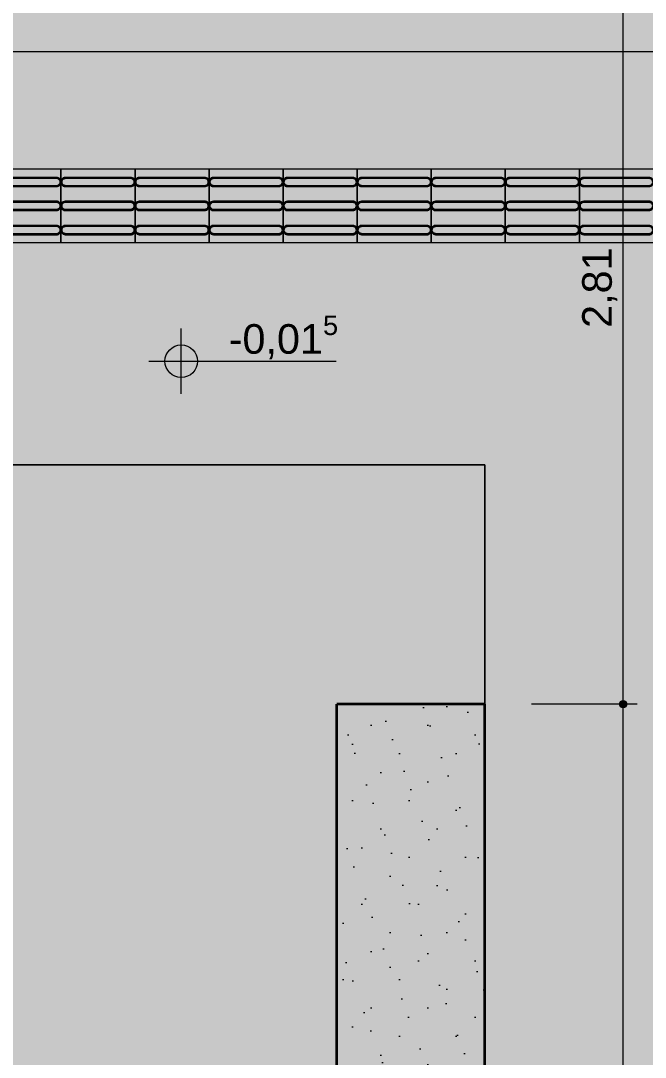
# Model space of a CAD drawing. Header units: metres. Extents: x -77.1 to 22, y -70.6 to -27.7.
# Drawn here: x -53.4 to -51.292, y -64.302 to -60.801 of the extents above; entities that cross this region are included whole.
import ezdxf

# ---------------------------------------------------------------- set-up
doc = ezdxf.new("R2010")
doc.units = ezdxf.units.M
doc.header["$MEASUREMENT"] = 0
for name, color, linetype in [('COTAS EXECUTIVO.EXEC', 7, 'Continuous'), ('LAJES.EST', 7, 'Continuous'), ('TERRENO.ARQ', 7, 'Continuous')]:
    doc.layers.add(name, color=color, linetype=linetype)
for name, color, linetype, lineweight, true_color in [('COTAS EXECUTIVO.EXEC_Caneta_No__25', 7, 'Continuous', 13, 0x982312), ('LAJES.EST_Caneta_No__17', 7, 'Continuous', 0, 0xd4d4d4), ('LAJES.EST_Caneta_No__18', 7, 'Continuous', 0, 0xdfdfdf), ('Novo_PISO TATIL_Caneta_No__13', 7, 'Continuous', 0, 0xaaaaaa), ('Novo_PISO TATIL_Caneta_No__18', 7, 'Continuous', 0, 0xdfdfdf)]:
    doc.layers.add(name, color=color, linetype=linetype, lineweight=lineweight, true_color=true_color)
for name, color, linetype, lineweight in [('LAJES.EST_Caneta_No__1', 7, 'Continuous', 35), ('LAJES.EST_Caneta_No__241', 7, 'Continuous', 13), ('TERRENO.ARQ_Caneta_No__241', 7, 'Continuous', 13)]:
    doc.layers.add(name, color=color, linetype=linetype, lineweight=lineweight)
doc.styles.add('ESTILO_GERADO_1', font='arial.ttf')
doc.dimstyles.new('ESTILO_GERADO__1', dxfattribs={"dimtxt": 0.1, "dimasz": 0.0475, "dimexe": 0.18, "dimexo": 0.1, "dimgap": 0, "dimtad": 1, "dimtih": 1, "dimtoh": 1, "dimzin": 0, "dimdsep": 46, "dimtxsty": 'ESTILO_GERADO_1', "dimblk": 'ARROWHEAD_11', "dimblk1": 'ARROWHEAD_11', "dimblk2": 'ARROWHEAD_11', "dimcen": 0.09, "dimclrd": 256, "dimclre": 256, "dimclrt": 256, "dimadec": 0, "dimazin": 0, "dimtfac": 1, "dimtdec": 4, "dimtmove": 0, "dimatfit": 3, "dimfxl": 0, "dimtolj": 1, "dimtzin": 0, "dimarcsym": 0})
doc.dimstyles.new('ESTILO_GERADO__26', dxfattribs={"dimtxt": 0.1, "dimasz": 0.0475, "dimexe": 0.18, "dimexo": 0.309221, "dimgap": 0, "dimtad": 1, "dimzin": 0, "dimdsep": 46, "dimtxsty": 'ESTILO_GERADO_1', "dimblk": 'ARROWHEAD_11', "dimblk1": 'ARROWHEAD_11', "dimblk2": 'ARROWHEAD_11', "dimcen": 0.09, "dimclrd": 256, "dimclre": 256, "dimclrt": 256, "dimadec": 0, "dimazin": 0, "dimtfac": 1, "dimtdec": 4, "dimtmove": 0, "dimatfit": 3, "dimfxl": 0, "dimtolj": 1, "dimtzin": 0, "dimarcsym": 0})
pattern_1 = [(45, (0, 0.6), (-0.1909188, 0.1909188), [0, -0.18, 0, -0.27]), (110, (0.6, 0.6), (0.253717, 0.09234544), [0, -0.132, 0, -0.228])]

# ---------------------------------------------------------------- blocks, each defined once
blk = doc.blocks.new('BANCO EM CONCRETO')
at = {"layer": 'LAJES.EST_Caneta_No__17', "linetype": 'Continuous', "lineweight": 0, "true_color": 0xd4d4d4}
h = blk.add_hatch(dxfattribs=at)
h.set_pattern_fill('Carpet_0007', color=254, style=0, pattern_type=2)
h.set_pattern_definition([(45, (0, 0.3), (-0.0954594, 0.0954594), [0, -0.09, 0, -0.135]), (110, (0.3, 0.3), (0.1268585, 0.0461727), [0, -0.066, 0, -0.114])])
h.paths.add_polyline_path([(0, 5), (0, 0), (0.5, 0), (0.5, 4.6), (0.5, 5)])
at = {"layer": 'LAJES.EST_Caneta_No__1', "color": 7, "linetype": 'Continuous', "lineweight": 35}
for p, q in [((0, 0), (0, 5)), ((0.5, 5), (0, 5)), ((0.5, 4.6), (0.5, 5)), ((0.5, 0), (0.5, 4.6)), ((0.5, 0), (0, 0))]:
    blk.add_line(p, q, dxfattribs=at)
at = {"layer": 'LAJES.EST_Caneta_No__241', "color": 7, "linetype": 'Continuous', "lineweight": 13, "flags": 128}
blk.add_lwpolyline([(0, 5), (0, 0), (0.5, 0), (0.5, 4.6), (0.5, 5)], close=True, dxfattribs=at)
blk = doc.blocks.new('Piso Tátil Direcional(2)(1)')
at = {"layer": 'Novo_PISO TATIL_Caneta_No__18', "linetype": 'Continuous', "lineweight": 0, "true_color": 0xdfdfdf}
for points in [[(0.25, 0), (0.25, 0.25), (0, 0.25), (0, 0)], [(0.0322, 0.2457), (0.0297, 0.2427), (0.0352, 0.2433)], [(0.0544, 0.2369), (0.0533, 0.2404), (0.0514, 0.2433), (0.0491, 0.2456), (0.0463, 0.247), (0.0433, 0.2475), (0.0403, 0.247), (0.0375, 0.2456), (0.0352, 0.2433), (0.0333, 0.2404), (0.0322, 0.2369), (0.0318, 0.2332), (0.0318, 0.0139), (0.0327, 0.0108), (0.0341, 0.008), (0.0359, 0.0057), (0.0382, 0.004), (0.0407, 0.0029), (0.0433, 0.0025), (0.0459, 0.0029), (0.0484, 0.004), (0.0507, 0.0057), (0.0525, 0.008), (0.0539, 0.0108), (0.0548, 0.0139), (0.0548, 0.2332)], [(0.0352, 0.2433), (0.0354, 0.248), (0.0322, 0.2457)], [(0.0354, 0.248), (0.0352, 0.2433), (0.0375, 0.2456)], [(0.0392, 0.2495), (0.0354, 0.248), (0.0375, 0.2456)], [(0.0403, 0.247), (0.0392, 0.2495), (0.0375, 0.2456)], [(0.0392, 0.2495), (0.0403, 0.247), (0.0433, 0.25)], [(0.0403, 0.247), (0.0433, 0.2475), (0.0433, 0.25)], [(0.0474, 0.2495), (0.0433, 0.25), (0.0433, 0.2475)], [(0.0463, 0.247), (0.0474, 0.2495), (0.0433, 0.2475)], [(0.0512, 0.248), (0.0474, 0.2495), (0.0463, 0.247)], [(0.0463, 0.247), (0.0491, 0.2456), (0.0512, 0.248)], [(0.0544, 0.2457), (0.0512, 0.248), (0.0491, 0.2456)], [(0.0514, 0.2433), (0.0544, 0.2457), (0.0491, 0.2456)], [(0.0569, 0.2427), (0.0544, 0.2457), (0.0514, 0.2433)], [(0.1139, 0.2457), (0.1114, 0.2427), (0.1169, 0.2433)], [(0.1361, 0.2369), (0.135, 0.2404), (0.1331, 0.2433), (0.1308, 0.2456), (0.128, 0.247), (0.125, 0.2475), (0.122, 0.247), (0.1192, 0.2456), (0.1169, 0.2433), (0.115, 0.2404), (0.1139, 0.2369), (0.1135, 0.2332), (0.1135, 0.0139), (0.1144, 0.0108), (0.1158, 0.008), (0.1176, 0.0057), (0.1199, 0.004), (0.1224, 0.0029), (0.125, 0.0025), (0.1276, 0.0029), (0.1301, 0.004), (0.1324, 0.0057), (0.1342, 0.008), (0.1356, 0.0108), (0.1365, 0.0139), (0.1365, 0.2332)], [(0.1169, 0.2433), (0.1171, 0.248), (0.1139, 0.2457)], [(0.1171, 0.248), (0.1169, 0.2433), (0.1192, 0.2456)], [(0.1209, 0.2495), (0.1171, 0.248), (0.1192, 0.2456)], [(0.122, 0.247), (0.1209, 0.2495), (0.1192, 0.2456)], [(0.1209, 0.2495), (0.122, 0.247), (0.125, 0.25)], [(0.122, 0.247), (0.125, 0.2475), (0.125, 0.25)], [(0.1291, 0.2495), (0.125, 0.25), (0.125, 0.2475)], [(0.128, 0.247), (0.1291, 0.2495), (0.125, 0.2475)], [(0.1329, 0.248), (0.1291, 0.2495), (0.128, 0.247)], [(0.128, 0.247), (0.1308, 0.2456), (0.1329, 0.248)], [(0.1361, 0.2457), (0.1329, 0.248), (0.1308, 0.2456)], [(0.1331, 0.2433), (0.1361, 0.2457), (0.1308, 0.2456)], [(0.1386, 0.2427), (0.1361, 0.2457), (0.1331, 0.2433)], [(0.1944, 0.2457), (0.1919, 0.2427), (0.1974, 0.2433)], [(0.2166, 0.2369), (0.2155, 0.2404), (0.2136, 0.2433), (0.2113, 0.2456), (0.2085, 0.247), (0.2055, 0.2475), (0.2025, 0.247), (0.1997, 0.2456), (0.1974, 0.2433), (0.1955, 0.2404), (0.1944, 0.2369), (0.194, 0.2332), (0.194, 0.0139), (0.1949, 0.0108), (0.1963, 0.008), (0.1981, 0.0057), (0.2004, 0.004), (0.2029, 0.0029), (0.2055, 0.0025), (0.2081, 0.0029), (0.2106, 0.004), (0.2129, 0.0057), (0.2147, 0.008), (0.2161, 0.0108), (0.217, 0.0139), (0.217, 0.2332)], [(0.1974, 0.2433), (0.1976, 0.248), (0.1944, 0.2457)], [(0.1976, 0.248), (0.1974, 0.2433), (0.1997, 0.2456)], [(0.2014, 0.2495), (0.1976, 0.248), (0.1997, 0.2456)], [(0.2025, 0.247), (0.2014, 0.2495), (0.1997, 0.2456)], [(0.2014, 0.2495), (0.2025, 0.247), (0.2055, 0.25)], [(0.2025, 0.247), (0.2055, 0.2475), (0.2055, 0.25)], [(0.2096, 0.2495), (0.2055, 0.25), (0.2055, 0.2475)], [(0.2085, 0.247), (0.2096, 0.2495), (0.2055, 0.2475)], [(0.2134, 0.248), (0.2096, 0.2495), (0.2085, 0.247)], [(0.2085, 0.247), (0.2113, 0.2456), (0.2134, 0.248)], [(0.2166, 0.2457), (0.2134, 0.248), (0.2113, 0.2456)], [(0.2136, 0.2433), (0.2166, 0.2457), (0.2113, 0.2456)], [(0.2191, 0.2427), (0.2166, 0.2457), (0.2136, 0.2433)], [(0.0281, 0.2392), (0.0276, 0.2354), (0.0322, 0.2369)], [(0.0318, 0.2332), (0.0322, 0.2369), (0.0276, 0.2354)], [(0.0318, 0.0139), (0.0318, 0.2332), (0.0276, 0.2354), (0.0276, 0.0116)], [(0.0333, 0.2404), (0.0297, 0.2427), (0.0281, 0.2392)], [(0.0322, 0.2369), (0.0333, 0.2404), (0.0281, 0.2392)], [(0.0333, 0.2404), (0.0352, 0.2433), (0.0297, 0.2427)], [(0.0533, 0.2404), (0.0569, 0.2427), (0.0514, 0.2433)], [(0.0585, 0.2392), (0.0569, 0.2427), (0.0533, 0.2404)], [(0.0544, 0.2369), (0.0585, 0.2392), (0.0533, 0.2404)], [(0.059, 0.2354), (0.0585, 0.2392), (0.0544, 0.2369)], [(0.059, 0.2354), (0.0544, 0.2369), (0.0548, 0.2332)], [(0.059, 0.0116), (0.059, 0.2354), (0.0548, 0.2332), (0.0548, 0.0139)], [(0.1098, 0.2392), (0.1093, 0.2354), (0.1139, 0.2369)], [(0.1135, 0.2332), (0.1139, 0.2369), (0.1093, 0.2354)], [(0.1135, 0.0139), (0.1135, 0.2332), (0.1093, 0.2354), (0.1093, 0.0116)], [(0.115, 0.2404), (0.1114, 0.2427), (0.1098, 0.2392)], [(0.1139, 0.2369), (0.115, 0.2404), (0.1098, 0.2392)], [(0.115, 0.2404), (0.1169, 0.2433), (0.1114, 0.2427)], [(0.135, 0.2404), (0.1386, 0.2427), (0.1331, 0.2433)], [(0.1402, 0.2392), (0.1386, 0.2427), (0.135, 0.2404)], [(0.1361, 0.2369), (0.1402, 0.2392), (0.135, 0.2404)], [(0.1407, 0.2354), (0.1402, 0.2392), (0.1361, 0.2369)], [(0.1407, 0.2354), (0.1361, 0.2369), (0.1365, 0.2332)], [(0.1407, 0.0116), (0.1407, 0.2354), (0.1365, 0.2332), (0.1365, 0.0139)], [(0.1903, 0.2392), (0.1898, 0.2354), (0.1944, 0.2369)], [(0.194, 0.2332), (0.1944, 0.2369), (0.1898, 0.2354)], [(0.194, 0.0139), (0.194, 0.2332), (0.1898, 0.2354), (0.1898, 0.0116)], [(0.1955, 0.2404), (0.1919, 0.2427), (0.1903, 0.2392)], [(0.1944, 0.2369), (0.1955, 0.2404), (0.1903, 0.2392)], [(0.1955, 0.2404), (0.1974, 0.2433), (0.1919, 0.2427)], [(0.2155, 0.2404), (0.2191, 0.2427), (0.2136, 0.2433)], [(0.2207, 0.2392), (0.2191, 0.2427), (0.2155, 0.2404)], [(0.2166, 0.2369), (0.2207, 0.2392), (0.2155, 0.2404)], [(0.2212, 0.2354), (0.2207, 0.2392), (0.2166, 0.2369)], [(0.2212, 0.2354), (0.2166, 0.2369), (0.217, 0.2332)], [(0.2212, 0.0116), (0.2212, 0.2354), (0.217, 0.2332), (0.217, 0.0139)], [(0.0276, 0.0116), (0.0287, 0.0085), (0.0318, 0.0139)], [(0.0287, 0.0085), (0.0327, 0.0108), (0.0318, 0.0139)], [(0.0327, 0.0108), (0.0287, 0.0085), (0.0307, 0.0056)], [(0.0341, 0.008), (0.0327, 0.0108), (0.0307, 0.0056)], [(0.0359, 0.0057), (0.0341, 0.008), (0.0307, 0.0056)], [(0.0332, 0.0033), (0.0359, 0.0057), (0.0307, 0.0056)], [(0.0359, 0.0057), (0.0332, 0.0033), (0.0382, 0.004)], [(0.0382, 0.004), (0.0332, 0.0033), (0.0363, 0.0015)], [(0.0407, 0.0029), (0.0382, 0.004), (0.0363, 0.0015)], [(0.0363, 0.0015), (0.0397, 0.0004), (0.0407, 0.0029)], [(0.0433, 0.0025), (0.0407, 0.0029), (0.0397, 0.0004)], [(0.0433, 0), (0.0433, 0.0025), (0.0397, 0.0004)], [(0.0469, 0.0004), (0.0459, 0.0029), (0.0433, 0)], [(0.0459, 0.0029), (0.0433, 0.0025), (0.0433, 0)], [(0.0484, 0.004), (0.0459, 0.0029), (0.0469, 0.0004)], [(0.0469, 0.0004), (0.0503, 0.0015), (0.0484, 0.004)], [(0.0507, 0.0057), (0.0484, 0.004), (0.0503, 0.0015)], [(0.0503, 0.0015), (0.0534, 0.0033), (0.0507, 0.0057)], [(0.0534, 0.0033), (0.0525, 0.008), (0.0507, 0.0057)], [(0.0525, 0.008), (0.0559, 0.0056), (0.0539, 0.0108)], [(0.0525, 0.008), (0.0534, 0.0033), (0.0559, 0.0056)], [(0.0579, 0.0085), (0.0548, 0.0139), (0.0539, 0.0108)], [(0.0579, 0.0085), (0.0539, 0.0108), (0.0559, 0.0056)], [(0.059, 0.0116), (0.0548, 0.0139), (0.0579, 0.0085)], [(0.1093, 0.0116), (0.1104, 0.0085), (0.1135, 0.0139)], [(0.1104, 0.0085), (0.1144, 0.0108), (0.1135, 0.0139)], [(0.1144, 0.0108), (0.1104, 0.0085), (0.1124, 0.0056)], [(0.1158, 0.008), (0.1144, 0.0108), (0.1124, 0.0056)], [(0.1176, 0.0057), (0.1158, 0.008), (0.1124, 0.0056)], [(0.1149, 0.0033), (0.1176, 0.0057), (0.1124, 0.0056)], [(0.1176, 0.0057), (0.1149, 0.0033), (0.1199, 0.004)], [(0.1199, 0.004), (0.1149, 0.0033), (0.118, 0.0015)], [(0.1224, 0.0029), (0.1199, 0.004), (0.118, 0.0015)], [(0.118, 0.0015), (0.1214, 0.0004), (0.1224, 0.0029)], [(0.125, 0.0025), (0.1224, 0.0029), (0.1214, 0.0004)], [(0.125, 0), (0.125, 0.0025), (0.1214, 0.0004)], [(0.1286, 0.0004), (0.1276, 0.0029), (0.125, 0)], [(0.1276, 0.0029), (0.125, 0.0025), (0.125, 0)], [(0.1301, 0.004), (0.1276, 0.0029), (0.1286, 0.0004)], [(0.1286, 0.0004), (0.132, 0.0015), (0.1301, 0.004)], [(0.1324, 0.0057), (0.1301, 0.004), (0.132, 0.0015)], [(0.132, 0.0015), (0.1351, 0.0033), (0.1324, 0.0057)], [(0.1351, 0.0033), (0.1342, 0.008), (0.1324, 0.0057)], [(0.1342, 0.008), (0.1376, 0.0056), (0.1356, 0.0108)], [(0.1342, 0.008), (0.1351, 0.0033), (0.1376, 0.0056)], [(0.1396, 0.0085), (0.1365, 0.0139), (0.1356, 0.0108)], [(0.1396, 0.0085), (0.1356, 0.0108), (0.1376, 0.0056)], [(0.1407, 0.0116), (0.1365, 0.0139), (0.1396, 0.0085)], [(0.1898, 0.0116), (0.1909, 0.0085), (0.194, 0.0139)], [(0.1909, 0.0085), (0.1949, 0.0108), (0.194, 0.0139)], [(0.1949, 0.0108), (0.1909, 0.0085), (0.1929, 0.0056)], [(0.1963, 0.008), (0.1949, 0.0108), (0.1929, 0.0056)], [(0.1981, 0.0057), (0.1963, 0.008), (0.1929, 0.0056)], [(0.1954, 0.0033), (0.1981, 0.0057), (0.1929, 0.0056)], [(0.1981, 0.0057), (0.1954, 0.0033), (0.2004, 0.004)], [(0.2004, 0.004), (0.1954, 0.0033), (0.1985, 0.0015)], [(0.2029, 0.0029), (0.2004, 0.004), (0.1985, 0.0015)], [(0.1985, 0.0015), (0.2019, 0.0004), (0.2029, 0.0029)], [(0.2055, 0.0025), (0.2029, 0.0029), (0.2019, 0.0004)], [(0.2055, 0), (0.2055, 0.0025), (0.2019, 0.0004)], [(0.2091, 0.0004), (0.2081, 0.0029), (0.2055, 0)], [(0.2081, 0.0029), (0.2055, 0.0025), (0.2055, 0)], [(0.2106, 0.004), (0.2081, 0.0029), (0.2091, 0.0004)], [(0.2091, 0.0004), (0.2125, 0.0015), (0.2106, 0.004)], [(0.2129, 0.0057), (0.2106, 0.004), (0.2125, 0.0015)], [(0.2125, 0.0015), (0.2156, 0.0033), (0.2129, 0.0057)], [(0.2156, 0.0033), (0.2147, 0.008), (0.2129, 0.0057)], [(0.2147, 0.008), (0.2181, 0.0056), (0.2161, 0.0108)], [(0.2147, 0.008), (0.2156, 0.0033), (0.2181, 0.0056)], [(0.2201, 0.0085), (0.217, 0.0139), (0.2161, 0.0108)], [(0.2201, 0.0085), (0.2161, 0.0108), (0.2181, 0.0056)], [(0.2212, 0.0116), (0.217, 0.0139), (0.2201, 0.0085)]]:
    blk.add_hatch(color=254, dxfattribs=at).paths.add_polyline_path(points)
at = {"layer": 'Novo_PISO TATIL_Caneta_No__13', "color": 253, "linetype": 'Continuous', "lineweight": 0, "true_color": 0xaaaaaa}
for p, q in [((0, 0.25), (0.25, 0.25)), ((0, 0), (0, 0.25)), ((0.0322, 0.2457), (0.0297, 0.2427)), ((0.0354, 0.248), (0.0322, 0.2457)), ((0.0375, 0.2456), (0.0352, 0.2433)), ((0.0392, 0.2495), (0.0354, 0.248)), ((0.0403, 0.247), (0.0375, 0.2456)), ((0.0433, 0.25), (0.0392, 0.2495)), ((0.0433, 0.2475), (0.0403, 0.247)), ((0.0474, 0.2495), (0.0433, 0.25)), ((0.0463, 0.247), (0.0433, 0.2475)), ((0.0491, 0.2456), (0.0463, 0.247)), ((0.0512, 0.248), (0.0474, 0.2495)), ((0.0514, 0.2433), (0.0491, 0.2456)), ((0.0544, 0.2457), (0.0512, 0.248)), ((0.0569, 0.2427), (0.0544, 0.2457)), ((0.1139, 0.2457), (0.1114, 0.2427)), ((0.1171, 0.248), (0.1139, 0.2457)), ((0.1192, 0.2456), (0.1169, 0.2433)), ((0.1209, 0.2495), (0.1171, 0.248)), ((0.122, 0.247), (0.1192, 0.2456)), ((0.125, 0.25), (0.1209, 0.2495)), ((0.125, 0.2475), (0.122, 0.247)), ((0.1291, 0.2495), (0.125, 0.25)), ((0.128, 0.247), (0.125, 0.2475)), ((0.1308, 0.2456), (0.128, 0.247)), ((0.1329, 0.248), (0.1291, 0.2495)), ((0.1331, 0.2433), (0.1308, 0.2456)), ((0.1361, 0.2457), (0.1329, 0.248)), ((0.1386, 0.2427), (0.1361, 0.2457)), ((0.1944, 0.2457), (0.1919, 0.2427)), ((0.1976, 0.248), (0.1944, 0.2457)), ((0.1997, 0.2456), (0.1974, 0.2433)), ((0.2014, 0.2495), (0.1976, 0.248)), ((0.2025, 0.247), (0.1997, 0.2456)), ((0.2055, 0.25), (0.2014, 0.2495)), ((0.2055, 0.2475), (0.2025, 0.247)), ((0.2096, 0.2495), (0.2055, 0.25)), ((0.2085, 0.247), (0.2055, 0.2475)), ((0.2113, 0.2456), (0.2085, 0.247)), ((0.2134, 0.248), (0.2096, 0.2495)), ((0.2136, 0.2433), (0.2113, 0.2456)), ((0.2166, 0.2457), (0.2134, 0.248)), ((0.2191, 0.2427), (0.2166, 0.2457)), ((0.25, 0.25), (0.25, 0)), ((0.0281, 0.2392), (0.0276, 0.2354)), ((0.0276, 0.2354), (0.0276, 0.0116)), ((0.0318, 0.2332), (0.0276, 0.2354)), ((0.0297, 0.2427), (0.0281, 0.2392)), ((0.0322, 0.2369), (0.0318, 0.2332)), ((0.0318, 0.2332), (0.0318, 0.0139)), ((0.0333, 0.2404), (0.0322, 0.2369)), ((0.0352, 0.2433), (0.0333, 0.2404)), ((0.0533, 0.2404), (0.0514, 0.2433)), ((0.0544, 0.2369), (0.0533, 0.2404)), ((0.0548, 0.2332), (0.0544, 0.2369)), ((0.0548, 0.2332), (0.059, 0.2354)), ((0.0548, 0.0139), (0.0548, 0.2332)), ((0.0585, 0.2392), (0.0569, 0.2427)), ((0.059, 0.2354), (0.0585, 0.2392)), ((0.059, 0.0116), (0.059, 0.2354)), ((0.1098, 0.2392), (0.1093, 0.2354)), ((0.1093, 0.2354), (0.1093, 0.0116)), ((0.1135, 0.2332), (0.1093, 0.2354)), ((0.1114, 0.2427), (0.1098, 0.2392)), ((0.1139, 0.2369), (0.1135, 0.2332)), ((0.1135, 0.2332), (0.1135, 0.0139)), ((0.115, 0.2404), (0.1139, 0.2369)), ((0.1169, 0.2433), (0.115, 0.2404)), ((0.135, 0.2404), (0.1331, 0.2433)), ((0.1361, 0.2369), (0.135, 0.2404)), ((0.1365, 0.2332), (0.1361, 0.2369)), ((0.1365, 0.2332), (0.1407, 0.2354)), ((0.1365, 0.0139), (0.1365, 0.2332)), ((0.1402, 0.2392), (0.1386, 0.2427)), ((0.1407, 0.2354), (0.1402, 0.2392)), ((0.1407, 0.0116), (0.1407, 0.2354)), ((0.1903, 0.2392), (0.1898, 0.2354)), ((0.1898, 0.2354), (0.1898, 0.0116)), ((0.194, 0.2332), (0.1898, 0.2354)), ((0.1919, 0.2427), (0.1903, 0.2392)), ((0.1944, 0.2369), (0.194, 0.2332)), ((0.194, 0.2332), (0.194, 0.0139)), ((0.1955, 0.2404), (0.1944, 0.2369)), ((0.1974, 0.2433), (0.1955, 0.2404)), ((0.2155, 0.2404), (0.2136, 0.2433)), ((0.2166, 0.2369), (0.2155, 0.2404)), ((0.217, 0.2332), (0.2166, 0.2369)), ((0.217, 0.2332), (0.2212, 0.2354)), ((0.217, 0.0139), (0.217, 0.2332)), ((0.2207, 0.2392), (0.2191, 0.2427)), ((0.2212, 0.2354), (0.2207, 0.2392)), ((0.2212, 0.0116), (0.2212, 0.2354)), ((0.25, 0), (0, 0)), ((0.0276, 0.0116), (0.0318, 0.0139)), ((0.0276, 0.0116), (0.0287, 0.0085)), ((0.0287, 0.0085), (0.0307, 0.0056)), ((0.0307, 0.0056), (0.0332, 0.0033)), ((0.0318, 0.0139), (0.0327, 0.0108)), ((0.0327, 0.0108), (0.0341, 0.008)), ((0.0332, 0.0033), (0.0363, 0.0015)), ((0.0341, 0.008), (0.0359, 0.0057)), ((0.0359, 0.0057), (0.0382, 0.004)), ((0.0363, 0.0015), (0.0397, 0.0004)), ((0.0382, 0.004), (0.0407, 0.0029)), ((0.0397, 0.0004), (0.0433, 0)), ((0.0407, 0.0029), (0.0433, 0.0025)), ((0.0433, 0.0025), (0.0459, 0.0029)), ((0.0433, 0), (0.0469, 0.0004)), ((0.0459, 0.0029), (0.0484, 0.004)), ((0.0469, 0.0004), (0.0503, 0.0015)), ((0.0484, 0.004), (0.0507, 0.0057)), ((0.0503, 0.0015), (0.0534, 0.0033)), ((0.0507, 0.0057), (0.0525, 0.008)), ((0.0525, 0.008), (0.0539, 0.0108)), ((0.0534, 0.0033), (0.0559, 0.0056)), ((0.0539, 0.0108), (0.0548, 0.0139)), ((0.0548, 0.0139), (0.059, 0.0116)), ((0.0559, 0.0056), (0.0579, 0.0085)), ((0.0579, 0.0085), (0.059, 0.0116)), ((0.1093, 0.0116), (0.1135, 0.0139)), ((0.1093, 0.0116), (0.1104, 0.0085)), ((0.1104, 0.0085), (0.1124, 0.0056)), ((0.1124, 0.0056), (0.1149, 0.0033)), ((0.1135, 0.0139), (0.1144, 0.0108)), ((0.1144, 0.0108), (0.1158, 0.008)), ((0.1149, 0.0033), (0.118, 0.0015)), ((0.1158, 0.008), (0.1176, 0.0057)), ((0.1176, 0.0057), (0.1199, 0.004)), ((0.118, 0.0015), (0.1214, 0.0004)), ((0.1199, 0.004), (0.1224, 0.0029)), ((0.1214, 0.0004), (0.125, 0)), ((0.1224, 0.0029), (0.125, 0.0025)), ((0.125, 0.0025), (0.1276, 0.0029)), ((0.125, 0), (0.1286, 0.0004)), ((0.1276, 0.0029), (0.1301, 0.004)), ((0.1286, 0.0004), (0.132, 0.0015)), ((0.1301, 0.004), (0.1324, 0.0057)), ((0.132, 0.0015), (0.1351, 0.0033)), ((0.1324, 0.0057), (0.1342, 0.008)), ((0.1342, 0.008), (0.1356, 0.0108)), ((0.1351, 0.0033), (0.1376, 0.0056)), ((0.1356, 0.0108), (0.1365, 0.0139)), ((0.1365, 0.0139), (0.1407, 0.0116)), ((0.1376, 0.0056), (0.1396, 0.0085)), ((0.1396, 0.0085), (0.1407, 0.0116)), ((0.1898, 0.0116), (0.194, 0.0139)), ((0.1898, 0.0116), (0.1909, 0.0085)), ((0.1909, 0.0085), (0.1929, 0.0056)), ((0.1929, 0.0056), (0.1954, 0.0033)), ((0.194, 0.0139), (0.1949, 0.0108)), ((0.1949, 0.0108), (0.1963, 0.008)), ((0.1954, 0.0033), (0.1985, 0.0015)), ((0.1963, 0.008), (0.1981, 0.0057)), ((0.1981, 0.0057), (0.2004, 0.004)), ((0.1985, 0.0015), (0.2019, 0.0004)), ((0.2004, 0.004), (0.2029, 0.0029)), ((0.2019, 0.0004), (0.2055, 0)), ((0.2029, 0.0029), (0.2055, 0.0025)), ((0.2055, 0.0025), (0.2081, 0.0029)), ((0.2055, 0), (0.2091, 0.0004)), ((0.2081, 0.0029), (0.2106, 0.004)), ((0.2091, 0.0004), (0.2125, 0.0015)), ((0.2106, 0.004), (0.2129, 0.0057)), ((0.2125, 0.0015), (0.2156, 0.0033)), ((0.2129, 0.0057), (0.2147, 0.008)), ((0.2147, 0.008), (0.2161, 0.0108)), ((0.2156, 0.0033), (0.2181, 0.0056)), ((0.2161, 0.0108), (0.217, 0.0139)), ((0.217, 0.0139), (0.2212, 0.0116)), ((0.2181, 0.0056), (0.2201, 0.0085)), ((0.2201, 0.0085), (0.2212, 0.0116))]:
    blk.add_line(p, q, dxfattribs=at)
blk = doc.blocks.new('*D824')
at = {"layer": 'COTAS EXECUTIVO.EXEC_Caneta_No__25', "linetype": 'Continuous', "lineweight": 13, "true_color": 0x982312}
for points in [[(-56.5265, -60.9047), (-56.5256, -60.9095), (-56.5229, -60.9136), (-56.5188, -60.9163), (-56.514, -60.9172), (-56.5093, -60.9163), (-56.5052, -60.9136), (-56.5025, -60.9095), (-56.5015, -60.9047), (-56.5025, -60.8999), (-56.5052, -60.8959), (-56.5093, -60.8932), (-56.514, -60.8922), (-56.5188, -60.8932), (-56.5229, -60.8959), (-56.5256, -60.8999)], [(-44.0265, -60.9047), (-44.0256, -60.9095), (-44.0229, -60.9136), (-44.0188, -60.9163), (-44.014, -60.9172), (-44.0093, -60.9163), (-44.0052, -60.9136), (-44.0025, -60.9095), (-44.0015, -60.9047), (-44.0025, -60.8999), (-44.0052, -60.8959), (-44.0093, -60.8932), (-44.014, -60.8922), (-44.0188, -60.8932), (-44.0229, -60.8959), (-44.0256, -60.8999)]]:
    blk.add_hatch(color=24, dxfattribs=at).paths.add_polyline_path(points)
at = {"layer": 'COTAS EXECUTIVO.EXEC_Caneta_No__25', "color": 24, "linetype": 'Continuous', "lineweight": 13, "true_color": 0x982312}
for p, q in [((-56.514, -60.8922), (-56.514, -60.8047)), ((-44.014, -60.8922), (-44.014, -60.8047)), ((-56.514, -60.9516), (-56.514, -60.9172)), ((-56.5015, -60.9047), (-44.0265, -60.9047)), ((-44.014, -60.9516), (-44.014, -60.9172)), ((-44.0015, -60.9047), (-43.989, -60.9047))]:
    blk.add_line(p, q, dxfattribs=at)
for centre in [(-56.514, -60.9047), (-44.014, -60.9047)]:
    blk.add_circle(centre, 0.0125, dxfattribs=at)
at = {"layer": 'COTAS EXECUTIVO.EXEC_Caneta_No__25', "color": 24, "lineweight": 13, "true_color": 0x982312, "insert": (-50.4356, -60.8847), "char_height": 0.1, "attachment_point": 7, "style": 'ESTILO_GERADO_1'}
blk.add_mtext('\\A1;{\\pql;\\fArial|b0|i0|c0|p0;\\W1.000000;12,50}', dxfattribs=at)
blk = doc.blocks.new('ARROWHEAD_11')
at = {"color": 0, "linetype": 'Continuous', "lineweight": 0}
blk.add_line((0, 0), (-1, 0), dxfattribs=at)
at = {"color": 0, "linetype": 'Continuous', "lineweight": 0, "const_width": 0.25, "flags": 128}
blk.add_lwpolyline([(-0.125, 0, 1), (0.125, 0, 1)], format="xyb", close=True, dxfattribs=at)
blk = doc.blocks.new('*D846')
at = {"layer": 'COTAS EXECUTIVO.EXEC_Caneta_No__25', "linetype": 'Continuous', "lineweight": 13, "true_color": 0x982312}
for points in [[(-51.3784, -63.109), (-51.3774, -63.1137), (-51.3747, -63.1178), (-51.3707, -63.1205), (-51.3659, -63.1215), (-51.3611, -63.1205), (-51.3571, -63.1178), (-51.3544, -63.1137), (-51.3534, -63.109), (-51.3544, -63.1042), (-51.3571, -63.1001), (-51.3611, -63.0974), (-51.3659, -63.0965), (-51.3707, -63.0974), (-51.3747, -63.1001), (-51.3774, -63.1042)], [(-51.3784, -66.109), (-51.3774, -66.1137), (-51.3747, -66.1178), (-51.3707, -66.1205), (-51.3659, -66.1215), (-51.3611, -66.1205), (-51.3571, -66.1178), (-51.3544, -66.1137), (-51.3534, -66.109), (-51.3544, -66.1042), (-51.3571, -66.1001), (-51.3611, -66.0974), (-51.3659, -66.0965), (-51.3707, -66.0974), (-51.3747, -66.1001), (-51.3774, -66.1042)]]:
    blk.add_hatch(color=24, dxfattribs=at).paths.add_polyline_path(points)
at = {"layer": 'COTAS EXECUTIVO.EXEC_Caneta_No__25', "color": 24, "linetype": 'Continuous', "lineweight": 13, "true_color": 0x982312}
for p, q in [((-51.3784, -63.109), (-51.6751, -63.109)), ((-51.3659, -66.0965), (-51.3659, -63.1215)), ((-51.319, -63.109), (-51.3534, -63.109)), ((-51.3784, -66.109), (-51.6751, -66.109)), ((-51.319, -66.109), (-51.3534, -66.109))]:
    blk.add_line(p, q, dxfattribs=at)
for centre in [(-51.3659, -63.109), (-51.3659, -66.109)]:
    blk.add_circle(centre, 0.0125, dxfattribs=at)
at = {"layer": 'COTAS EXECUTIVO.EXEC_Caneta_No__25', "color": 24, "lineweight": 13, "true_color": 0x982312, "insert": (-51.3859, -64.7424), "char_height": 0.1, "attachment_point": 7, "rotation": 90, "style": 'ESTILO_GERADO_1'}
blk.add_mtext('\\A1;{\\pql;\\fArial|b0|i0|c0|p0;\\W1.000000;3,00}', dxfattribs=at)
blk = doc.blocks.new('*D847')
at = {"layer": 'COTAS EXECUTIVO.EXEC_Caneta_No__25', "linetype": 'Continuous', "lineweight": 13, "true_color": 0x982312}
for points in [[(-51.3784, -60.3006), (-51.3774, -60.3054), (-51.3747, -60.3094), (-51.3707, -60.3121), (-51.3659, -60.3131), (-51.3611, -60.3121), (-51.3571, -60.3094), (-51.3544, -60.3054), (-51.3534, -60.3006), (-51.3544, -60.2958), (-51.3571, -60.2917), (-51.3611, -60.289), (-51.3659, -60.2881), (-51.3707, -60.289), (-51.3747, -60.2917), (-51.3774, -60.2958)], [(-51.3784, -63.109), (-51.3774, -63.1137), (-51.3747, -63.1178), (-51.3707, -63.1205), (-51.3659, -63.1215), (-51.3611, -63.1205), (-51.3571, -63.1178), (-51.3544, -63.1137), (-51.3534, -63.109), (-51.3544, -63.1042), (-51.3571, -63.1001), (-51.3611, -63.0974), (-51.3659, -63.0965), (-51.3707, -63.0974), (-51.3747, -63.1001), (-51.3774, -63.1042)]]:
    blk.add_hatch(color=24, dxfattribs=at).paths.add_polyline_path(points)
at = {"layer": 'COTAS EXECUTIVO.EXEC_Caneta_No__25', "color": 24, "linetype": 'Continuous', "lineweight": 13, "true_color": 0x982312}
for p, q in [((-51.3659, -60.2881), (-51.3659, -60.2756)), ((-51.3784, -60.3006), (-51.4128, -60.3006)), ((-51.3659, -63.0965), (-51.3659, -60.3131)), ((-51.0567, -60.3006), (-51.3534, -60.3006)), ((-51.3784, -63.109), (-51.6751, -63.109)), ((-51.319, -63.109), (-51.3534, -63.109))]:
    blk.add_line(p, q, dxfattribs=at)
for centre in [(-51.3659, -60.3006), (-51.3659, -63.109)]:
    blk.add_circle(centre, 0.0125, dxfattribs=at)
at = {"layer": 'COTAS EXECUTIVO.EXEC_Caneta_No__25', "color": 24, "lineweight": 13, "true_color": 0x982312, "insert": (-51.3859, -61.8382), "char_height": 0.1, "attachment_point": 7, "rotation": 90, "style": 'ESTILO_GERADO_1'}
blk.add_mtext('\\A1;{\\pql;\\fArial|b0|i0|c0|p0;\\W1.000000;2,81}', dxfattribs=at)

msp = doc.modelspace()

# ---------------------------------------------------------------- hatches: boundary and pattern name
at = {"layer": 'COTAS EXECUTIVO.EXEC_Caneta_No__25', "linetype": 'Continuous', "lineweight": 13, "true_color": 0x982312}
for points in [[(-52.8578, -61.9507), (-52.8028, -61.9507), (-52.807, -61.9297), (-52.8189, -61.9118), (-52.8367, -61.8999), (-52.8578, -61.8957)], [(-52.8578, -61.9507), (-52.9128, -61.9507), (-52.9086, -61.9718), (-52.8967, -61.9896), (-52.8788, -62.0015), (-52.8578, -62.0057)]]:
    msp.add_hatch(color=24, dxfattribs=at).paths.add_polyline_path(points)
at = {"layer": 'LAJES.EST_Caneta_No__18', "linetype": 'Continuous', "lineweight": 0, "true_color": 0xdfdfdf}
h = msp.add_hatch(dxfattribs=at)
h.set_pattern_fill('Piso_Externo__0007', color=254, style=0, pattern_type=2)
h.set_pattern_definition(pattern_1)
h.paths.add_polyline_path([(-76.514, -65.1016), (-73.814, -65.1016, -0.414214), (-75.814, -67.1016), (-66.814, -67.1016, -0.414214), (-68.814, -65.1016), (-68.814, -62.301), (-68.814, -45.4002, -0.414214), (-66.514, -43.1002), (-65.914, -43.1002), (-65.914, -42.3002), (-66.514, -42.3002), (-66.514, -38.2041), (-65.114, -38.2041), (-65.114, -36.7038), (-66.514, -36.7038), (-66.514, -32.5997), (-65.114, -32.5997), (-56.714, -32.5997), (-53.814, -32.5997), (-44.014, -32.5997), (-44.014, -42.3002), (-53.814, -42.3002), (-53.814, -47.1002), (-44.014, -47.1002), (-44.014, -50.8516), (-45.6136, -50.8516), (-45.6136, -52.3506), (-44.014, -52.3506), (-44.014, -60.3006), (-48.9163, -60.3006), (-48.9163, -61.1006), (-44.3609, -61.1006), (-44.3609, -67.1016), (-44.014, -67.1016), (-41.514, -67.1016), (-41.514, -28.1016), (-41.714, -28.1016), (-41.714, -60.3006), (-43.014, -60.3006), (-43.014, -30.0016), (-66.514, -30.0016), (-66.514, -28.1016), (-76.514, -28.1016)])
h.paths.add_polyline_path([(-73.814, -45.1016), (-76.314, -45.1016), (-76.314, -43.0892), (-75.7984, -43.0908, -0.414214), (-73.8139, -45.0876)], flags=0)
h.paths.add_polyline_path([(-73.814, -45.5846, -0.009328), (-73.814, -45.6604)], flags=0)
h.paths.add_polyline_path([(-52.814, -46.3002), (-52.814, -43.1002), (-44.014, -43.1002), (-44.014, -46.3002)], flags=0)
h.paths.add_polyline_path([(-67.714, -34.1), (-76.314, -34.1), (-76.314, -32.5997), (-67.714, -32.5997)], flags=0)
h = msp.add_hatch(dxfattribs=at)
h.set_pattern_fill('Piso_Externo__0007', color=254, style=0, pattern_type=2)
h.set_pattern_definition(pattern_1)
h.paths.add_polyline_path([(-66.514, -46.3002), (-67.314, -46.3002), (-67.314, -61.1006), (-56.514, -61.1006), (-56.514, -67.1016), (-54.116, -67.1016), (-54.116, -62.3006), (-51.8328, -62.3006), (-51.8328, -67.1016), (-48.9163, -67.1016), (-48.9163, -65.8006), (-48.9163, -60.3006), (-56.514, -60.3006), (-66.514, -60.3006), (-66.514, -47.1002), (-65.114, -47.1002), (-65.114, -46.3002), (-65.114, -42.3002), (-65.914, -42.3002), (-65.914, -43.1002), (-65.914, -46.3002)])
at = {"layer": 'TERRENO.ARQ', "linetype": 'Continuous', "lineweight": 0, "true_color": 0xc5d9be}
msp.add_hatch(color=9, dxfattribs=at).paths.add_polyline_path([(-54.116, -67.1016), (-51.8328, -67.1016), (-51.8328, -62.3006), (-54.116, -62.3006)])

# ---------------------------------------------------------------- linework, layer by layer
at = {"layer": 'COTAS EXECUTIVO.EXEC_Caneta_No__25', "color": 24, "linetype": 'Continuous', "lineweight": 13, "true_color": 0x982312}
for p, q in [((-52.8578, -62.0607), (-52.8578, -61.8407)), ((-52.9678, -61.9507), (-52.3349, -61.9507))]:
    msp.add_line(p, q, dxfattribs=at)
msp.add_circle((-52.8578, -61.9507), 0.055, dxfattribs=at)
at = {"layer": 'LAJES.EST_Caneta_No__241', "color": 7, "linetype": 'Continuous', "lineweight": 13, "flags": 128}
msp.add_lwpolyline([(-66.514, -46.3002), (-67.314, -46.3002), (-67.314, -61.1006), (-56.514, -61.1006), (-56.514, -67.1016), (-54.116, -67.1016), (-54.116, -62.3006), (-51.8328, -62.3006), (-51.8328, -67.1016), (-48.9163, -67.1016), (-48.9163, -65.8006), (-48.9163, -60.3006), (-56.514, -60.3006), (-66.514, -60.3006), (-66.514, -47.1002), (-65.114, -47.1002), (-65.114, -46.3002), (-65.114, -42.3002), (-65.914, -42.3002), (-65.914, -43.1002), (-65.914, -46.3002)], close=True, dxfattribs=at)
at = {"layer": 'TERRENO.ARQ_Caneta_No__241', "color": 7, "linetype": 'Continuous', "lineweight": 13, "flags": 128}
msp.add_lwpolyline([(-54.116, -67.1016), (-51.8328, -67.1016), (-51.8328, -62.3006), (-54.116, -62.3006)], close=True, dxfattribs=at)

# ---------------------------------------------------------------- block references
at = {"layer": 'LAJES.EST', "color": 7, "linetype": 'Continuous', "lineweight": 13, "yscale": 0.5999999999999992}
msp.add_blockref('BANCO EM CONCRETO', (-52.3328, -66.109), dxfattribs=at)
at = {"layer": 'Novo_PISO TATIL_Caneta_No__13', "color": 253, "linetype": 'Continuous', "lineweight": 0, "true_color": 0xaaaaaa, "rotation": 90.00000000000172}
for p in [(-53.264, -61.5509), (-53.014, -61.5509), (-52.764, -61.5509), (-52.514, -61.5509), (-52.264, -61.5509), (-52.014, -61.5509), (-51.764, -61.5509), (-51.514, -61.5509), (-51.264, -61.5509)]:
    msp.add_blockref('Piso Tátil Direcional(2)(1)', p, dxfattribs=at)

# ---------------------------------------------------------------- texts
at = {"layer": 'COTAS EXECUTIVO.EXEC_Caneta_No__25', "color": 24, "lineweight": 13, "true_color": 0x982312, "insert": (-52.6978, -61.9547), "char_height": 0.1, "attachment_point": 7, "style": 'ESTILO_GERADO_1'}
msp.add_mtext('\\A1;{\\pql;\\fArial|b0|i0|c0|p0;\\W1.000000;-0,01\\fArial|b0|i0|c0|p0;\\W1.000000;\\A1{\\H.66x;\\S5^  ;}}', dxfattribs=at)

# ---------------------------------------------------------------- dimensions: what is measured, and where the dimension line sits
at = {"layer": 'COTAS EXECUTIVO.EXEC', "color": 24, "linetype": 'Continuous', "lineweight": 13, "true_color": 0x982312}
for base, p1, p2, picture, middle in [((-51.3659, -60.3006), (-51.8328, -63.109), (-48.9163, -60.3006), '*D847', (-51.4359, -61.7088)), ((-51.3659, -63.109), (-51.8328, -66.109), (-51.8328, -63.109), '*D846', (-51.4359, -64.613))]:
    dim = msp.add_linear_dim(base=base, p1=p1, p2=p2, angle=90, dimstyle='ESTILO_GERADO__26', dxfattribs=at)
    dim.commit()
    dim.dimension.update_dxf_attribs({"geometry": picture, "text_midpoint": middle, "dimtype": 160, "text_rotation": 90})
dim = msp.add_linear_dim(base=(-44.014, -60.9047), p1=(-56.514, -60.3006), p2=(-44.014, -60.3006), dimstyle='ESTILO_GERADO__1', dxfattribs=at)
dim.commit()
dim.dimension.update_dxf_attribs({"geometry": '*D824', "text_midpoint": (-50.2681, -60.8347), "dimtype": 160})

doc.saveas('drawing.dxf')
